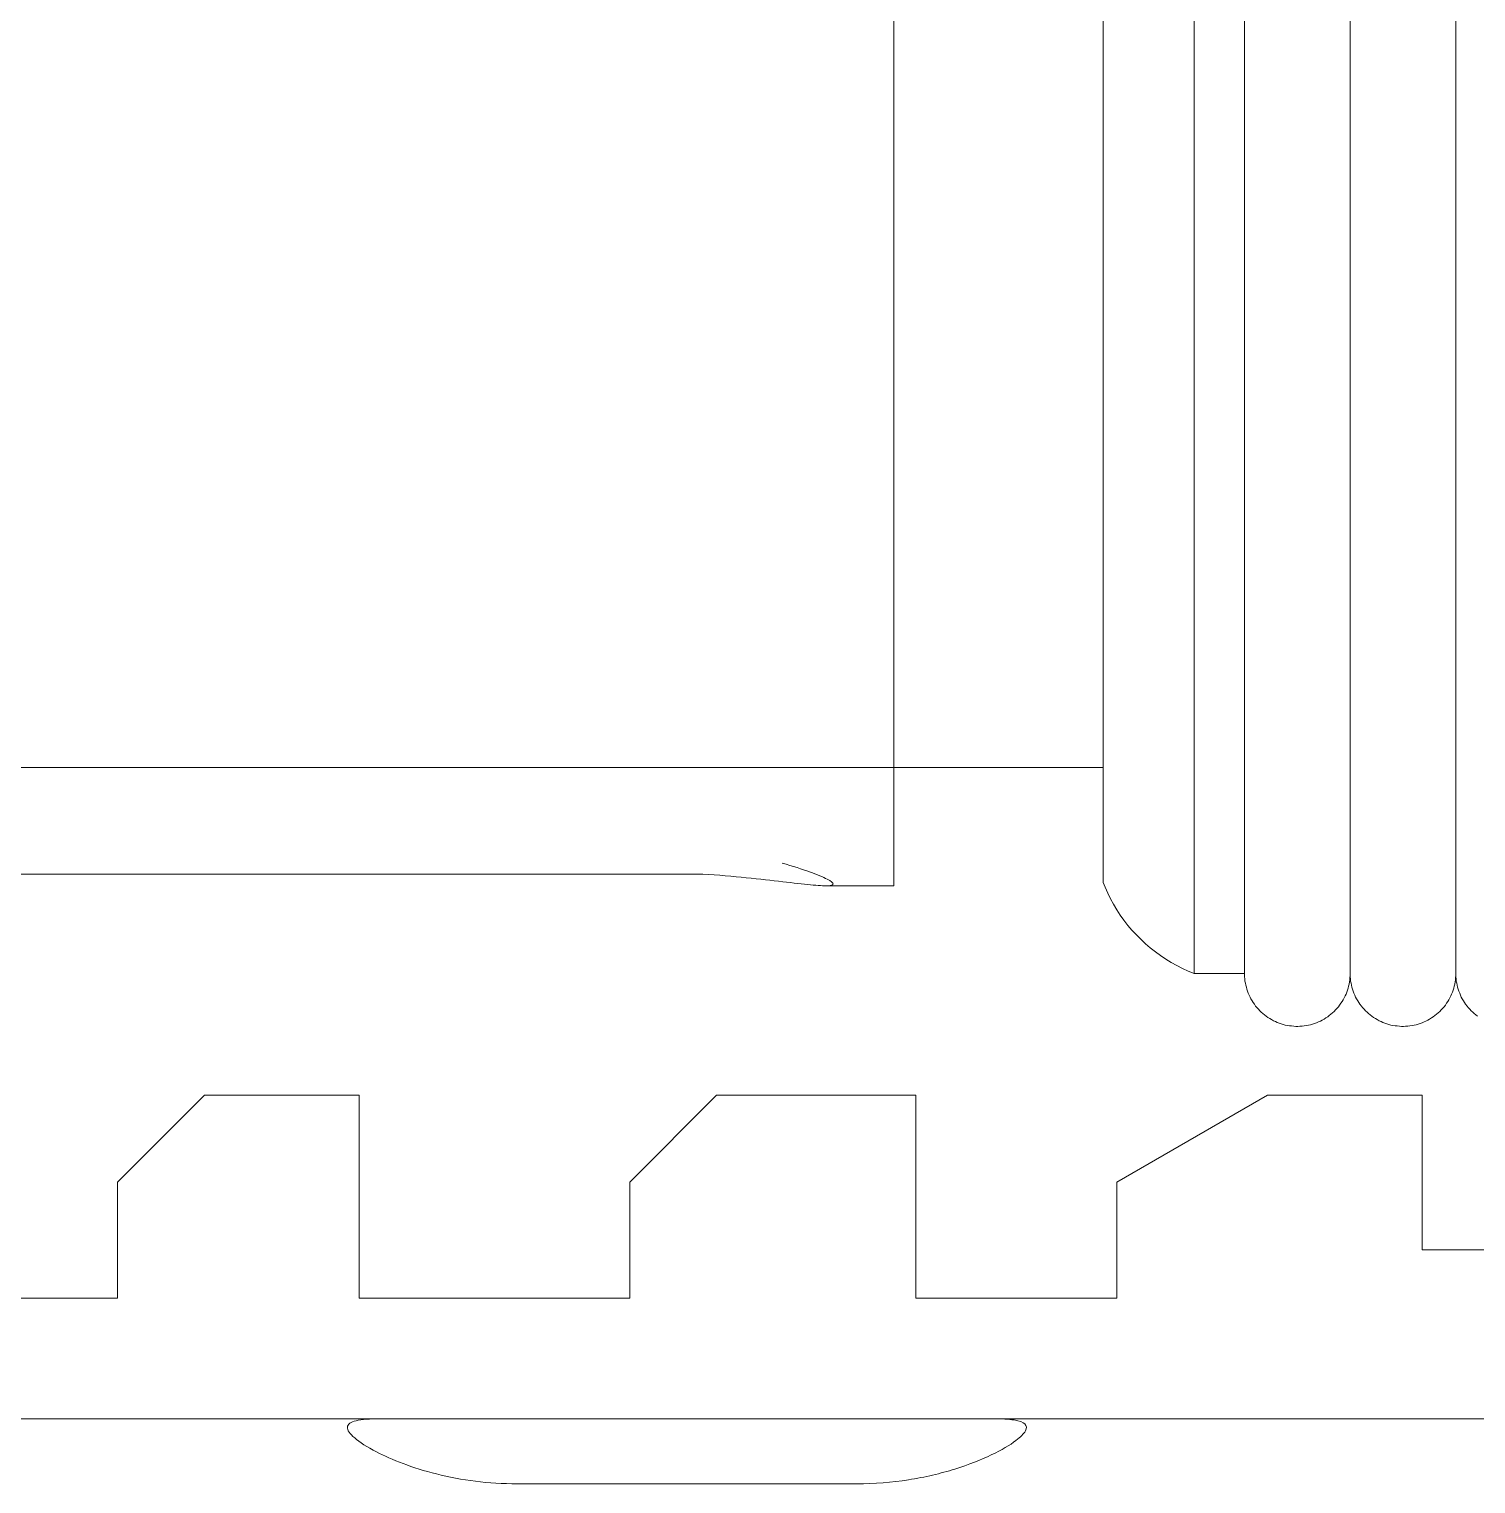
# Model space of a CAD drawing. Header units: inches. Extents: x -10318 to -7858, y -1627 to -453.
# Drawn here: x -8855.98 to -8854.915, y -573.755 to -572.684 of the extents above; entities that cross this region are included whole.
import ezdxf

# ---------------------------------------------------------------- set-up
doc = ezdxf.new("R2010")
doc.units = ezdxf.units.IN
doc.header["$MEASUREMENT"] = 0
doc.layers.add('A-GENM', color=13, linetype='Continuous', lineweight=9)

# ---------------------------------------------------------------- blocks, each defined once
blk = doc.blocks.new('M4_Assault_Rifle_14308 - M4_Assault_Rifle_14308-5156037-4-Lower')
at = {"layer": 'A-GENM'}
for p, q in [((7.0855, 2.5417), (7.0855, 1.8851)), ((7.1226, 1.8851), (7.1226, 2.5417)), ((7.2004, 2.5417), (7.2004, 1.8851)), ((7.2783, 2.5417), (7.2783, 1.8851)), ((6.8645, 1.8836), (6.8645, 2.4741)), ((7.0186, 2.4747), (7.0186, 1.8851)), ((7.0186, 2.3899), (7.0186, 1.8851)), ((6.8645, 1.2932), (6.8645, 1.8836)), ((7.0186, 1.8851), (7.0186, 1.3803)), ((7.0186, 1.8851), (7.0186, 1.2956)), ((7.0855, 1.8851), (7.0855, 1.2286)), ((7.1226, 1.2286), (7.1226, 1.8851)), ((7.2004, 1.8851), (7.2004, 1.2286)), ((7.2783, 1.8851), (7.2783, 1.2286)), ((3.9787, 1.3803), (7.0186, 1.3803)), ((6.1165, 1.3019), (6.7237, 1.3019)), ((6.8145, 1.2932), (6.8645, 1.2932)), ((7.0855, 1.2286), (7.1226, 1.2286)), ((6.3567, 1.139), (6.2927, 1.0749)), ((6.4706, 1.139), (6.3567, 1.139)), ((6.4706, 0.9895), (6.4706, 1.139)), ((6.7339, 1.139), (6.6699, 1.0749)), ((6.8807, 1.139), (6.7339, 1.139)), ((6.8807, 0.9895), (6.8807, 1.139)), ((7.1395, 1.139), (7.0286, 1.0749)), ((7.2534, 1.139), (7.1395, 1.139)), ((7.2534, 1.0251), (7.2534, 1.139)), ((6.2927, 1.0749), (6.2927, 0.9895)), ((6.6699, 1.0749), (6.6699, 0.9895)), ((7.0286, 1.0749), (7.0286, 0.9895)), ((7.41, 1.0251), (7.2534, 1.0251)), ((6.2927, 0.9895), (6.1448, 0.9895)), ((6.6699, 0.9895), (6.4706, 0.9895)), ((7.0286, 0.9895), (6.8807, 0.9895)), ((6.4863, 0.9007), (6.138, 0.9007)), ((6.4863, 0.9007), (6.587, 0.9007)), ((6.587, 0.9007), (6.837, 0.9007)), ((6.837, 0.9007), (6.9378, 0.9007)), ((7.3323, 0.9007), (6.9378, 0.9007)), ((6.837, 0.8528), (6.587, 0.8528))]:
    blk.add_line(p, q, dxfattribs=at)
at = {"layer": 'A-GENM', "flags": 128}
for points in [[(7.1226, 1.9447), (7.1226, 1.9185), (7.1226, 1.8922), (7.1226, 1.8851)], [(7.2004, 1.9447), (7.2004, 1.9185), (7.2004, 1.8922), (7.2004, 1.8851)], [(7.2004, 1.8851), (7.2004, 1.9114), (7.2004, 1.9376)], [(7.2783, 1.9447), (7.2783, 1.9185), (7.2783, 1.8922), (7.2783, 1.8851)], [(7.2783, 1.8851), (7.2783, 1.9114), (7.2783, 1.9376)], [(7.1226, 1.8851), (7.1226, 1.8589), (7.1226, 1.8327), (7.1226, 1.8066), (7.1226, 1.7806), (7.1226, 1.7547), (7.1226, 1.7291), (7.1226, 1.7037), (7.1226, 1.6786), (7.1226, 1.6539), (7.1226, 1.6295), (7.1226, 1.6055), (7.1226, 1.582), (7.1226, 1.5589), (7.1226, 1.5364), (7.1226, 1.5144), (7.1226, 1.4931), (7.1226, 1.4723), (7.1226, 1.4522), (7.1226, 1.4329), (7.1226, 1.4142), (7.1226, 1.3963), (7.1226, 1.3791), (7.1226, 1.3628), (7.1226, 1.3473), (7.1226, 1.3327), (7.1226, 1.319), (7.1226, 1.3061), (7.1226, 1.2942), (7.1226, 1.2832), (7.1226, 1.2732), (7.1226, 1.2642), (7.1226, 1.2562), (7.1226, 1.2492), (7.1226, 1.2432), (7.1226, 1.2382), (7.1226, 1.2342), (7.1226, 1.2313), (7.1226, 1.2295), (7.1226, 1.2287)], [(7.2004, 1.2286), (7.2004, 1.2291), (7.2004, 1.2307), (7.2004, 1.2333), (7.2004, 1.237), (7.2004, 1.2417), (7.2004, 1.2474), (7.2004, 1.2542), (7.2004, 1.262), (7.2004, 1.2707), (7.2004, 1.2804), (7.2004, 1.2912), (7.2004, 1.3028), (7.2004, 1.3154), (7.2004, 1.3289), (7.2004, 1.3433), (7.2004, 1.3586), (7.2004, 1.3747), (7.2004, 1.3916), (7.2004, 1.4093), (7.2004, 1.4277), (7.2004, 1.4469), (7.2004, 1.4668), (7.2004, 1.4874), (7.2004, 1.5086), (7.2004, 1.5304), (7.2004, 1.5528), (7.2004, 1.5757), (7.2004, 1.5991), (7.2004, 1.623), (7.2004, 1.6473), (7.2004, 1.6719), (7.2004, 1.6969), (7.2004, 1.7222), (7.2004, 1.7478), (7.2004, 1.7736), (7.2004, 1.7995), (7.2004, 1.8256), (7.2004, 1.8518), (7.2004, 1.8781), (7.2004, 1.8851)], [(7.2004, 1.8851), (7.2004, 1.8589), (7.2004, 1.8327), (7.2004, 1.8066), (7.2004, 1.7806), (7.2004, 1.7547), (7.2004, 1.7291), (7.2004, 1.7037), (7.2004, 1.6786), (7.2004, 1.6539), (7.2004, 1.6295), (7.2004, 1.6055), (7.2004, 1.582), (7.2004, 1.5589), (7.2004, 1.5364), (7.2004, 1.5144), (7.2004, 1.4931), (7.2004, 1.4723), (7.2004, 1.4522), (7.2004, 1.4329), (7.2004, 1.4142), (7.2004, 1.3963), (7.2004, 1.3791), (7.2004, 1.3628), (7.2004, 1.3473), (7.2004, 1.3327), (7.2004, 1.319), (7.2004, 1.3061), (7.2004, 1.2942), (7.2004, 1.2832), (7.2004, 1.2732), (7.2004, 1.2642), (7.2004, 1.2562), (7.2004, 1.2492), (7.2004, 1.2432), (7.2004, 1.2382), (7.2004, 1.2342), (7.2004, 1.2313), (7.2004, 1.2295), (7.2004, 1.2287)], [(7.2783, 1.2286), (7.2783, 1.2291), (7.2783, 1.2307), (7.2783, 1.2333), (7.2783, 1.237), (7.2783, 1.2417), (7.2783, 1.2474), (7.2783, 1.2542), (7.2783, 1.262), (7.2783, 1.2707), (7.2783, 1.2804), (7.2783, 1.2912), (7.2783, 1.3028), (7.2783, 1.3154), (7.2783, 1.3289), (7.2783, 1.3433), (7.2783, 1.3586), (7.2783, 1.3747), (7.2783, 1.3916), (7.2783, 1.4093), (7.2783, 1.4277), (7.2783, 1.4469), (7.2783, 1.4668), (7.2783, 1.4874), (7.2783, 1.5086), (7.2783, 1.5304), (7.2783, 1.5528), (7.2783, 1.5757), (7.2783, 1.5991), (7.2783, 1.623), (7.2783, 1.6473), (7.2783, 1.6719), (7.2783, 1.6969), (7.2783, 1.7222), (7.2783, 1.7478), (7.2783, 1.7736), (7.2783, 1.7995), (7.2783, 1.8256), (7.2783, 1.8518), (7.2783, 1.8781), (7.2783, 1.8851)], [(7.2783, 1.8851), (7.2783, 1.8589), (7.2783, 1.8327), (7.2783, 1.8066), (7.2783, 1.7806), (7.2783, 1.7547), (7.2783, 1.7291), (7.2783, 1.7037), (7.2783, 1.6786), (7.2783, 1.6539), (7.2783, 1.6295), (7.2783, 1.6055), (7.2783, 1.582), (7.2783, 1.5589), (7.2783, 1.5364), (7.2783, 1.5144), (7.2783, 1.4931), (7.2783, 1.4723), (7.2783, 1.4522), (7.2783, 1.4329), (7.2783, 1.4142), (7.2783, 1.3963), (7.2783, 1.3791), (7.2783, 1.3628), (7.2783, 1.3473), (7.2783, 1.3327), (7.2783, 1.319), (7.2783, 1.3061), (7.2783, 1.2942), (7.2783, 1.2832), (7.2783, 1.2732), (7.2783, 1.2642), (7.2783, 1.2562), (7.2783, 1.2492), (7.2783, 1.2432), (7.2783, 1.2382), (7.2783, 1.2342), (7.2783, 1.2313), (7.2783, 1.2295), (7.2783, 1.2287)], [(7.2004, 1.5757), (7.2004, 1.5991), (7.2004, 1.623), (7.2004, 1.6473), (7.2004, 1.6719), (7.2004, 1.6969), (7.2004, 1.7222), (7.2004, 1.7478), (7.2004, 1.7736), (7.2004, 1.7995), (7.2004, 1.8256), (7.2004, 1.8518)], [(7.2783, 1.5757), (7.2783, 1.5991), (7.2783, 1.623), (7.2783, 1.6473), (7.2783, 1.6719), (7.2783, 1.6969), (7.2783, 1.7222), (7.2783, 1.7478), (7.2783, 1.7736), (7.2783, 1.7995), (7.2783, 1.8256), (7.2783, 1.8518)], [(7.2004, 1.8327), (7.2004, 1.8066), (7.2004, 1.7806), (7.2004, 1.7547), (7.2004, 1.7291), (7.2004, 1.7037), (7.2004, 1.6786), (7.2004, 1.6539), (7.2004, 1.6295), (7.2004, 1.6055), (7.2004, 1.582), (7.2004, 1.5589), (7.2004, 1.5364), (7.2004, 1.5144), (7.2004, 1.4931), (7.2004, 1.4723)], [(7.2783, 1.8327), (7.2783, 1.8066), (7.2783, 1.7806), (7.2783, 1.7547), (7.2783, 1.7291), (7.2783, 1.7037), (7.2783, 1.6786), (7.2783, 1.6539), (7.2783, 1.6295), (7.2783, 1.6055), (7.2783, 1.582), (7.2783, 1.5589), (7.2783, 1.5364), (7.2783, 1.5144), (7.2783, 1.4931), (7.2783, 1.4723)], [(7.2004, 1.2286), (7.2004, 1.2291), (7.2004, 1.2307), (7.2004, 1.2333), (7.2004, 1.237), (7.2004, 1.2417), (7.2004, 1.2474), (7.2004, 1.2542), (7.2004, 1.262), (7.2004, 1.2707), (7.2004, 1.2804), (7.2004, 1.2912), (7.2004, 1.3028), (7.2004, 1.3154), (7.2004, 1.3289), (7.2004, 1.3433), (7.2004, 1.3586), (7.2004, 1.3747), (7.2004, 1.3916), (7.2004, 1.4093), (7.2004, 1.4277), (7.2004, 1.4469), (7.2004, 1.4668), (7.2004, 1.4874), (7.2004, 1.5086)], [(7.2783, 1.2286), (7.2783, 1.2291), (7.2783, 1.2307), (7.2783, 1.2333), (7.2783, 1.237), (7.2783, 1.2417), (7.2783, 1.2474), (7.2783, 1.2542), (7.2783, 1.262), (7.2783, 1.2707), (7.2783, 1.2804), (7.2783, 1.2912), (7.2783, 1.3028), (7.2783, 1.3154), (7.2783, 1.3289), (7.2783, 1.3433), (7.2783, 1.3586), (7.2783, 1.3747), (7.2783, 1.3916), (7.2783, 1.4093), (7.2783, 1.4277), (7.2783, 1.4469), (7.2783, 1.4668), (7.2783, 1.4874), (7.2783, 1.5086)], [(7.1226, 1.2286), (7.1226, 1.2291), (7.1226, 1.2307), (7.1226, 1.2333), (7.1226, 1.237), (7.1226, 1.2417), (7.1226, 1.2474), (7.1226, 1.2542), (7.1226, 1.262), (7.1226, 1.2707), (7.1226, 1.2804), (7.1226, 1.2912), (7.1226, 1.3028), (7.1226, 1.3154), (7.1226, 1.3289), (7.1226, 1.3433), (7.1226, 1.3586), (7.1226, 1.3747), (7.1226, 1.3916), (7.1226, 1.4093), (7.1226, 1.4277)], [(7.2004, 1.3963), (7.2004, 1.3791), (7.2004, 1.3628), (7.2004, 1.3473), (7.2004, 1.3327), (7.2004, 1.319), (7.2004, 1.3061), (7.2004, 1.2942), (7.2004, 1.2832), (7.2004, 1.2732), (7.2004, 1.2642), (7.2004, 1.2562), (7.2004, 1.2492), (7.2004, 1.2432), (7.2004, 1.2382), (7.2004, 1.2342), (7.2004, 1.2313), (7.2004, 1.2295), (7.2004, 1.2287)], [(7.2783, 1.3963), (7.2783, 1.3791), (7.2783, 1.3628), (7.2783, 1.3473), (7.2783, 1.3327), (7.2783, 1.319), (7.2783, 1.3061), (7.2783, 1.2942), (7.2783, 1.2832), (7.2783, 1.2732), (7.2783, 1.2642), (7.2783, 1.2562), (7.2783, 1.2492), (7.2783, 1.2432), (7.2783, 1.2382), (7.2783, 1.2342), (7.2783, 1.2313), (7.2783, 1.2295), (7.2783, 1.2287)], [(7.0855, 1.2286), (7.0812, 1.2304), (7.0769, 1.2324), (7.0727, 1.2345), (7.0687, 1.2368), (7.0647, 1.2392), (7.0608, 1.2418), (7.057, 1.2446), (7.0533, 1.2475), (7.0497, 1.2506), (7.0463, 1.2538), (7.043, 1.2571), (7.0398, 1.2606), (7.0368, 1.2641), (7.0339, 1.2678), (7.0312, 1.2717), (7.0286, 1.2756), (7.0262, 1.2796), (7.024, 1.2837), (7.0219, 1.2879), (7.02, 1.2922), (7.0186, 1.2956)], [(7.2004, 1.2286), (7.2004, 1.2271), (7.2003, 1.2255), (7.2002, 1.224), (7.1999, 1.2224), (7.1997, 1.2209), (7.1993, 1.2194), (7.1989, 1.2179), (7.1985, 1.2164), (7.198, 1.2149), (7.1974, 1.2135), (7.1967, 1.2121), (7.196, 1.2107), (7.1953, 1.2093), (7.1945, 1.208), (7.1936, 1.2067), (7.1927, 1.2054), (7.1918, 1.2042), (7.1908, 1.203), (7.1897, 1.2018), (7.1886, 1.2007), (7.1875, 1.1997), (7.1863, 1.1986), (7.1851, 1.1977), (7.1839, 1.1968), (7.1826, 1.1959), (7.1812, 1.1951), (7.1799, 1.1943), (7.1785, 1.1936), (7.1771, 1.193), (7.1756, 1.1924), (7.1742, 1.1918), (7.1727, 1.1914), (7.1712, 1.1909), (7.1697, 1.1906), (7.1682, 1.1903), (7.1666, 1.1901), (7.1651, 1.1899), (7.1635, 1.1898), (7.162, 1.1897), (7.1604, 1.1897), (7.1589, 1.1898), (7.1573, 1.19), (7.1558, 1.1902), (7.1542, 1.1904), (7.1527, 1.1907), (7.1512, 1.1911), (7.1497, 1.1916), (7.1482, 1.1921), (7.1468, 1.1926), (7.1454, 1.1932), (7.1439, 1.1939), (7.1426, 1.1947), (7.1412, 1.1954), (7.1399, 1.1963), (7.1386, 1.1972), (7.1374, 1.1981), (7.1362, 1.1991), (7.135, 1.2001), (7.1339, 1.2012), (7.1329, 1.2023), (7.1318, 1.2035), (7.1308, 1.2047), (7.1299, 1.206), (7.129, 1.2073), (7.1282, 1.2086), (7.1274, 1.2099), (7.1267, 1.2113), (7.126, 1.2127), (7.1254, 1.2141), (7.1249, 1.2156), (7.1244, 1.2171), (7.124, 1.2186), (7.1236, 1.2201), (7.1233, 1.2216), (7.123, 1.2231), (7.1228, 1.2247), (7.1227, 1.2262), (7.1226, 1.2278), (7.1226, 1.2286)], [(7.2783, 1.2286), (7.2782, 1.2271), (7.2781, 1.2255), (7.278, 1.224), (7.2778, 1.2224), (7.2775, 1.2209), (7.2771, 1.2194), (7.2767, 1.2179), (7.2763, 1.2164), (7.2758, 1.2149), (7.2752, 1.2135), (7.2745, 1.2121), (7.2739, 1.2107), (7.2731, 1.2093), (7.2723, 1.208), (7.2715, 1.2067), (7.2706, 1.2054), (7.2696, 1.2042), (7.2686, 1.203), (7.2675, 1.2018), (7.2665, 1.2007), (7.2653, 1.1997), (7.2641, 1.1986), (7.2629, 1.1977), (7.2617, 1.1968), (7.2604, 1.1959), (7.259, 1.1951), (7.2577, 1.1943), (7.2563, 1.1936), (7.2549, 1.193), (7.2534, 1.1924), (7.252, 1.1918), (7.2505, 1.1914), (7.249, 1.1909), (7.2475, 1.1906), (7.246, 1.1903), (7.2444, 1.1901), (7.2429, 1.1899), (7.2413, 1.1898), (7.2398, 1.1897), (7.2382, 1.1897), (7.2367, 1.1898), (7.2351, 1.19), (7.2336, 1.1902), (7.232, 1.1904), (7.2305, 1.1907), (7.229, 1.1911), (7.2275, 1.1916), (7.226, 1.1921), (7.2246, 1.1926), (7.2232, 1.1932), (7.2218, 1.1939), (7.2204, 1.1947), (7.219, 1.1954), (7.2177, 1.1963), (7.2165, 1.1972), (7.2152, 1.1981), (7.214, 1.1991), (7.2129, 1.2001), (7.2117, 1.2012), (7.2107, 1.2023), (7.2096, 1.2035), (7.2087, 1.2047), (7.2077, 1.206), (7.2068, 1.2073), (7.206, 1.2086), (7.2052, 1.2099), (7.2045, 1.2113), (7.2039, 1.2127), (7.2032, 1.2141), (7.2027, 1.2156), (7.2022, 1.2171), (7.2018, 1.2186), (7.2014, 1.2201), (7.2011, 1.2216), (7.2008, 1.2231), (7.2006, 1.2247), (7.2005, 1.2262), (7.2005, 1.2278), (7.2004, 1.2286)], [(7.2943, 1.1972), (7.293, 1.1981), (7.2918, 1.1991), (7.2907, 1.2001), (7.2895, 1.2012), (7.2885, 1.2023), (7.2874, 1.2035), (7.2865, 1.2047), (7.2855, 1.206), (7.2846, 1.2073), (7.2838, 1.2086), (7.283, 1.2099), (7.2823, 1.2113), (7.2817, 1.2127), (7.2811, 1.2141), (7.2805, 1.2156), (7.28, 1.2171), (7.2796, 1.2186), (7.2792, 1.2201), (7.2789, 1.2216), (7.2786, 1.2231), (7.2785, 1.2247), (7.2783, 1.2262), (7.2783, 1.2278), (7.2783, 1.2286)]]:
    blk.add_lwpolyline(points, dxfattribs=at)
at = {"layer": 'A-GENM'}
for points, knots in [([(6.8198, 1.2946), (6.8197, 1.2954), (6.8151, 1.299), (6.7979, 1.3055), (6.7821, 1.3099)], [0.5, 0.5, 0.5, 0.5, 0.6, 0.8, 0.8, 0.8, 0.8]), ([(6.7237, 1.3019), (6.7466, 1.3004), (6.7767, 1.2969), (6.8043, 1.2937), (6.8171, 1.2929), (6.8199, 1.2938), (6.8198, 1.2946)], [0, 0, 0, 0, 0.2, 0.3, 0.4, 0.5, 0.5, 0.5, 0.5]), ([(6.587, 0.8528), (6.5764, 0.8529), (6.556, 0.8541), (6.527, 0.8597), (6.5022, 0.8676), (6.4808, 0.8771), (6.4656, 0.887), (6.46, 0.8952), (6.4666, 0.8999), (6.4784, 0.9007), (6.4863, 0.9007)], [0, 0, 0, 0, 0.111111, 0.222222, 0.333333, 0.444444, 0.583333, 0.722222, 0.861111, 1, 1, 1, 1]), ([(6.9378, 0.9007), (6.944, 0.9007), (6.9541, 0.9002), (6.9622, 0.8973), (6.9625, 0.8921), (6.9519, 0.8813), (6.9258, 0.8681), (6.8933, 0.8591), (6.8693, 0.8544), (6.8503, 0.8529), (6.837, 0.8528)], [0, 0, 0, 0, 0.111111, 0.222222, 0.333333, 0.444444, 0.722222, 0.791667, 0.861111, 1, 1, 1, 1])]:
    blk.add_open_spline(points, degree=3, knots=knots, dxfattribs=at)

msp = doc.modelspace()

# ---------------------------------------------------------------- block references
at = {"layer": 'A-GENM'}
msp.add_blockref('M4_Assault_Rifle_14308 - M4_Assault_Rifle_14308-5156037-4-Lower', (-8862.2081, -574.6077), dxfattribs=at)

doc.saveas('drawing.dxf')
